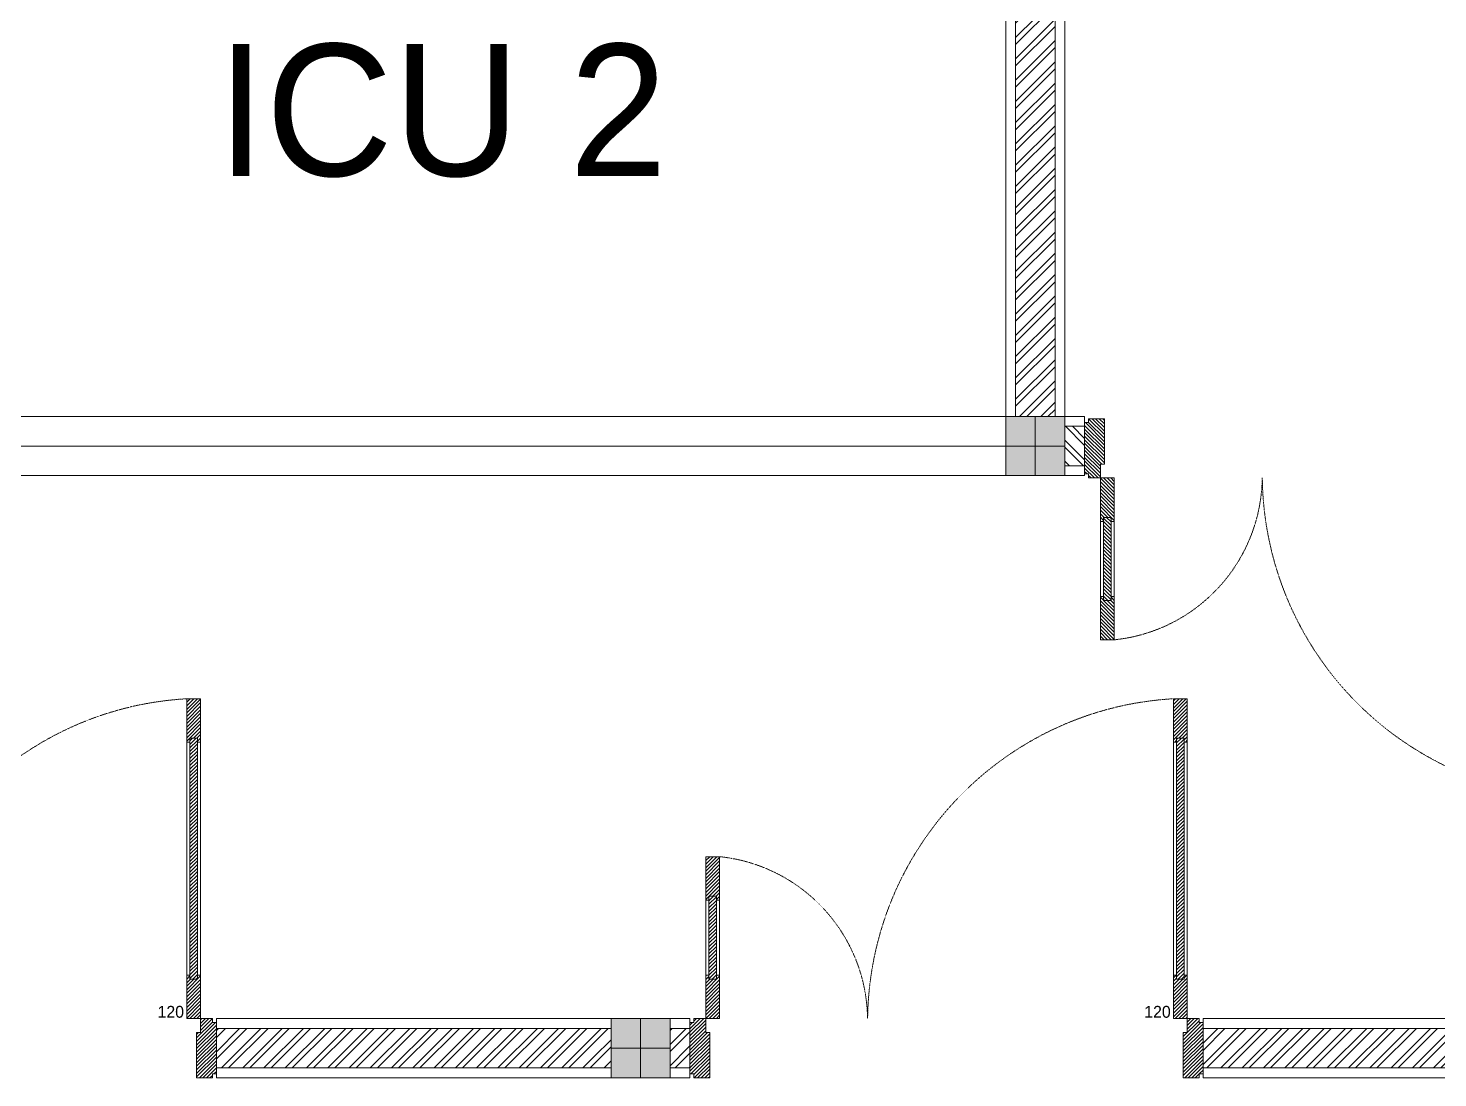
# Model space of a CAD drawing. Header units: millimetres. Extents: x -280308 to 6402717, y -14 to 2073074.
# Drawn here: x 8356 to 11928, y 419148 to 421807 of the extents above; entities that cross this region are included whole.
import ezdxf

# ---------------------------------------------------------------- set-up
doc = ezdxf.new("R2010")
doc.units = ezdxf.units.MM
doc.linetypes.add('ACAD_ISO03W100', pattern=[30, 12, -18])
doc.layers.get('0').update_dxf_attribs({"lineweight": 0})
for name, color, linetype, lineweight in [('_Door & Window', 1, 'Continuous', 0), ('A-ALINE-1', 91, 'Continuous', 20), ('A-ALINE-3', 111, 'Continuous', 15), ('A-ALINE-6', 117, 'Continuous', 9), ('A-Furn', 250, 'Continuous', 0)]:
    doc.layers.add(name, color=color, linetype=linetype, lineweight=lineweight)
doc.layers.add('A-FILL-1', color=7, linetype='Continuous', lineweight=0, true_color=0x454545)
doc.layers.add('A-TEXT', color=254, linetype='Continuous')
doc.styles.add('Annotative', font='arial.ttf', dxfattribs={"height": 1.25})
doc.styles.add('CENTURY', font='GOTHIC.TTF')
pattern_1 = [(225, (-186768.873, -135256.49), (26.9407684, -26.9407684), []), (225, (-186786.833, -135256.49), (26.9407684, -26.9407684), [])]

# ---------------------------------------------------------------- blocks, each defined once
blk = doc.blocks.new('A$Ccf87384a')
blk.add_wipeout([(-75, 75), (75, 75), (75, -75), (-75, -75)])
blk.add_wipeout([(-75, -75), (-75, 75), (75, 75), (75, -75)])
at = {"layer": 'A-FILL-1', "ltscale": 0.25}
h = blk.add_hatch(color=256, dxfattribs=at)
h.dxf.hatch_style = 1
h.paths.add_polyline_path([(-75, -75), (-75, 75), (75, 75), (75, -75)])
at = {"layer": 'A-ALINE-1'}
blk.add_lwpolyline([(-75, -75), (-75, 75), (75, 75), (75, -75)], close=True, dxfattribs=at)
at = {"layer": 'A-FILL-1', "ltscale": 0.25}
for p, q in [((0, 75), (0, -75)), ((-75, 0), (75, 0))]:
    blk.add_line(p, q, dxfattribs=at)
blk = doc.blocks.new('A$C6ab96ad6')
at = {"layer": 'A-Furn'}
h = blk.add_hatch(dxfattribs=at)
h.set_pattern_fill('ANSI31', color=256, scale=2, angle=540, style=0)
h.set_pattern_definition([(225, (-3598.3206, 30706.9954), (4.490128, -4.490128), [])])
h.paths.add_polyline_path([(10, 960), (10, 850), (2, 850), (2, 860), (-17, 860), (-17, 850), (-25, 850), (-25, 960)])
h = blk.add_hatch(dxfattribs=at)
h.set_pattern_fill('ANSI31', color=256, scale=2, angle=540, style=0)
h.set_pattern_definition([(225, (-3598.3206, 30816.9954), (4.490128, -4.490128), [])])
h.paths.add_polyline_path([(2, 860), (-17, 860), (-17, 250), (2, 250)])
h = blk.add_hatch(dxfattribs=at)
h.set_pattern_fill('ANSI31', color=256, scale=2, angle=540, style=0)
h.set_pattern_definition([(225, (-3198.3206, 30306.9954), (4.490128, -4.490128), [])])
h.paths.add_polyline_path([(-1210, 560), (-1210, 450), (-1202, 450), (-1202, 460), (-1183, 460), (-1183, 450), (-1175, 450), (-1175, 560)])
h = blk.add_hatch(dxfattribs=at)
h.set_pattern_fill('ANSI31', color=256, scale=2, angle=540, style=0)
h.set_pattern_definition([(225, (-3198.3206, 30816.9954), (4.490128, -4.490128), [])])
h.paths.add_polyline_path([(-1202, 460), (-1183, 460), (-1183, 250), (-1202, 250)])
h = blk.add_hatch(dxfattribs=at)
h.set_pattern_fill('ANSI31', color=256, scale=2, angle=540, style=0)
h.set_pattern_definition([(225, (-2593.7735, 30816.9954), (4.490128, -4.490128), [])])
h.paths.add_polyline_path([(-1210, 150), (-1210, 260), (-1202, 260), (-1202, 250), (-1183, 250), (-1183, 260), (-1175, 260), (-1175, 150)])
h = blk.add_hatch(dxfattribs=at)
h.set_pattern_fill('ANSI31', color=256, scale=2, angle=540, style=0)
h.set_pattern_definition([(225, (-2993.7735, 30816.9954), (4.490128, -4.490128), [])])
h.paths.add_polyline_path([(10, 150), (10, 260), (2, 260), (2, 250), (-17, 250), (-17, 260), (-25, 260), (-25, 150)])
h = blk.add_hatch(dxfattribs=at)
h.set_pattern_fill('ANSI31', color=256, scale=2, angle=540, style=0)
h.set_pattern_definition([(225, (-3898.3206, 30765.815), (4.490128, -4.490128), [])])
h.paths.add_polyline_path([(-1240, 0), (-1240, 10), (-1250, 10), (-1250, 140), (-1240, 140), (-1240, 150), (-1210, 150), (-1210, 115), (-1200, 115), (-1200, 0)])
h = blk.add_hatch(dxfattribs=at)
h.set_pattern_fill('ANSI31', color=256, scale=2, angle=540, style=0)
h.set_pattern_definition([(225, (-3598.3206, 30765.815), (4.490128, -4.490128), [])])
h.paths.add_polyline_path([(40, 0), (40, 10), (50, 10), (50, 140), (40, 140), (40, 150), (10, 150), (10, 115), (0, 115), (0, 0)])
at = {"layer": '_Door & Window'}
for points in [[(10, 960), (10, 850), (2, 850), (2, 860), (-17, 860), (-17, 850), (-25, 850), (-25, 960), (10, 960)], [(-1210, 560), (-1210, 450), (-1202, 450), (-1202, 460), (-1183, 460), (-1183, 450), (-1175, 450), (-1175, 560), (-1210, 560)], [(-1210, 150), (-1210, 260), (-1202, 260), (-1202, 250), (-1183, 250), (-1183, 260), (-1175, 260), (-1175, 150), (-1210, 150)], [(10, 150), (10, 260), (2, 260), (2, 250), (-17, 250), (-17, 260), (-25, 260), (-25, 150), (10, 150)], [(-1240, 0), (-1240, 10), (-1250, 10), (-1250, 140), (-1240, 140), (-1240, 150), (-1210, 150), (-1210, 115), (-1200, 115), (-1200, 0), (-1240, 0)], [(40, 0), (40, 10), (50, 10), (50, 140), (40, 140), (40, 150), (10, 150), (10, 115), (0, 115), (0, 0), (40, 0)]]:
    blk.add_lwpolyline(points, dxfattribs=at)
for points in [[(10, 150), (-25, 150), (-25, 960), (10, 960)], [(-1210, 150), (-1175, 150), (-1175, 560), (-1210, 560)]]:
    blk.add_lwpolyline(points, close=True, dxfattribs=at)
at = {"layer": '_Door & Window', "linetype": 'ACAD_ISO03W100', "ltscale": 0.02}
for centre, radius, start, end in [((22.2, 139.1), 822.2, 93.2889, 179.2425), ((-1218.1, 144.1), 418.1, 0.8095, 84.0847)]:
    blk.add_arc(centre, radius, start, end, dxfattribs=at)
at = {"layer": 'A-Furn'}
for points in [[(2, 860), (-17, 860), (-17, 250), (2, 250)], [(-1202, 460), (-1183, 460), (-1183, 250), (-1202, 250)]]:
    blk.add_lwpolyline(points, close=True, dxfattribs=at)
at = {"layer": 'Defpoints', "ltscale": 0.25, "insert": (-98.9, 182.1), "char_height": 30, "attachment_point": 1, "style": 'CENTURY'}
blk.add_mtext_dynamic_manual_height_columns('120', width=78.467, gutter_width=750, heights=[0], dxfattribs=at)
blk = doc.blocks.new('A$C7a9db0a0')
at = {"layer": 'A-FILL-1', "ltscale": 0.25}
h = blk.add_hatch(dxfattribs=at)
h.set_pattern_fill('ANSI32', color=256, scale=4, angle=180)
h.set_pattern_definition([(225, (161550.98, -40282.77), (26.940768, -26.940768), []), (225, (161533.02, -40282.77), (26.940768, -26.940768), [])])
h.paths.add_polyline_path([(56872.8, -5436), (56872.8, -1811), (56972.8, -1811), (56972.8, -5436)])
h = blk.add_hatch(dxfattribs=at)
h.set_pattern_fill('ANSI32', color=256, scale=4, angle=180)
h.set_pattern_definition(pattern_1)
h.paths.add_polyline_path([(54847.8, -6986), (56047.8, -6986), (56047.8, -7086), (54847.8, -7086)])
h = blk.add_hatch(dxfattribs=at)
h.set_pattern_fill('ANSI32', color=256, scale=4, angle=180)
h.set_pattern_definition(pattern_1)
h.paths.add_polyline_path([(59847.8, -6986), (57347.8, -6986), (57347.8, -7086), (59847.8, -7086)])
at = {"layer": 'A-ALINE-3', "linetype": 'Continuous'}
for points in [[(56872.8, -5436), (56872.8, -1811), (56972.8, -1811), (56972.8, -5436)], [(54847.8, -6986), (56047.8, -6986), (56047.8, -7086), (54847.8, -7086)], [(59847.8, -6986), (57347.8, -6986), (57347.8, -7086), (59847.8, -7086)]]:
    blk.add_lwpolyline(points, close=True, dxfattribs=at)
at = {"layer": 'A-ALINE-6'}
for points in [[(56847.8, -5436), (56847.8, -1811), (56997.8, -1811), (56997.8, -5436)], [(54847.8, -6961), (56047.8, -6961), (56047.8, -7111), (54847.8, -7111)], [(59847.8, -6961), (57347.8, -6961), (57347.8, -7111), (59847.8, -7111)]]:
    blk.add_lwpolyline(points, close=True, dxfattribs=at)
at = {"ltscale": 0.25, "xscale": -1, "rotation": 180}
blk.add_blockref('A$C6ab96ad6', (58297.8, -5441.8), dxfattribs=at)
at = {"ltscale": 0.25}
for p in [(54797.8, -7111), (57297.8, -7111)]:
    blk.add_blockref('A$C6ab96ad6', p, dxfattribs=at)
for p in [(56922.8, -5511), (55922.8, -7036)]:
    blk.add_blockref('A$Ccf87384a', p, dxfattribs=at)
at = {"layer": 'A-FILL-1', "ltscale": 0.25}
h = blk.add_hatch(dxfattribs=at)
h.set_pattern_fill('ANSI32', color=256, scale=4, angle=270)
h.set_pattern_definition([(315, (98244.543, 99117.157), (26.940768, 26.940768), []), (315, (98244.543, 99099.197), (26.940768, 26.940768), [])])
h.paths.add_polyline_path([(57047.8, -5561), (56997.8, -5561), (56997.8, -5461), (57047.8, -5461)])
at = {"layer": 'A-ALINE-3', "linetype": 'Continuous'}
blk.add_lwpolyline([(57047.8, -5561), (56997.8, -5561), (56997.8, -5461), (57047.8, -5461)], close=True, dxfattribs=at)
at = {"layer": 'A-ALINE-6'}
for p, q in [((50447.8, -5436), (56847.8, -5436)), ((50447.8, -5511), (56847.8, -5511)), ((50447.8, -5586), (56847.8, -5586))]:
    blk.add_line(p, q, dxfattribs=at)
blk.add_lwpolyline([(57047.8, -5586), (56997.8, -5586), (56997.8, -5436), (57047.8, -5436)], close=True, dxfattribs=at)
blk = doc.blocks.new('2')
at = {"ltscale": 0.25}
blk.add_blockref('A$C7a9db0a0', (-46014.9, 426259.3), dxfattribs=at)
at = {"layer": 'A-TEXT', "ltscale": 0.25, "insert": (6738.3, 421766.5), "char_height": 267.3, "attachment_point": 1, "style": 'Annotative'}
blk.add_mtext_dynamic_manual_height_columns('\\pxqc;{\\fCentury Gothic|b0|i0|c0|p34;\\H1.25x;ICU 2}', width=5332.382, gutter_width=1670.6, heights=[1191.5], dxfattribs=at)

msp = doc.modelspace()

# ---------------------------------------------------------------- block references
msp.add_blockref('2', (0, 0))

doc.saveas('drawing.dxf')
